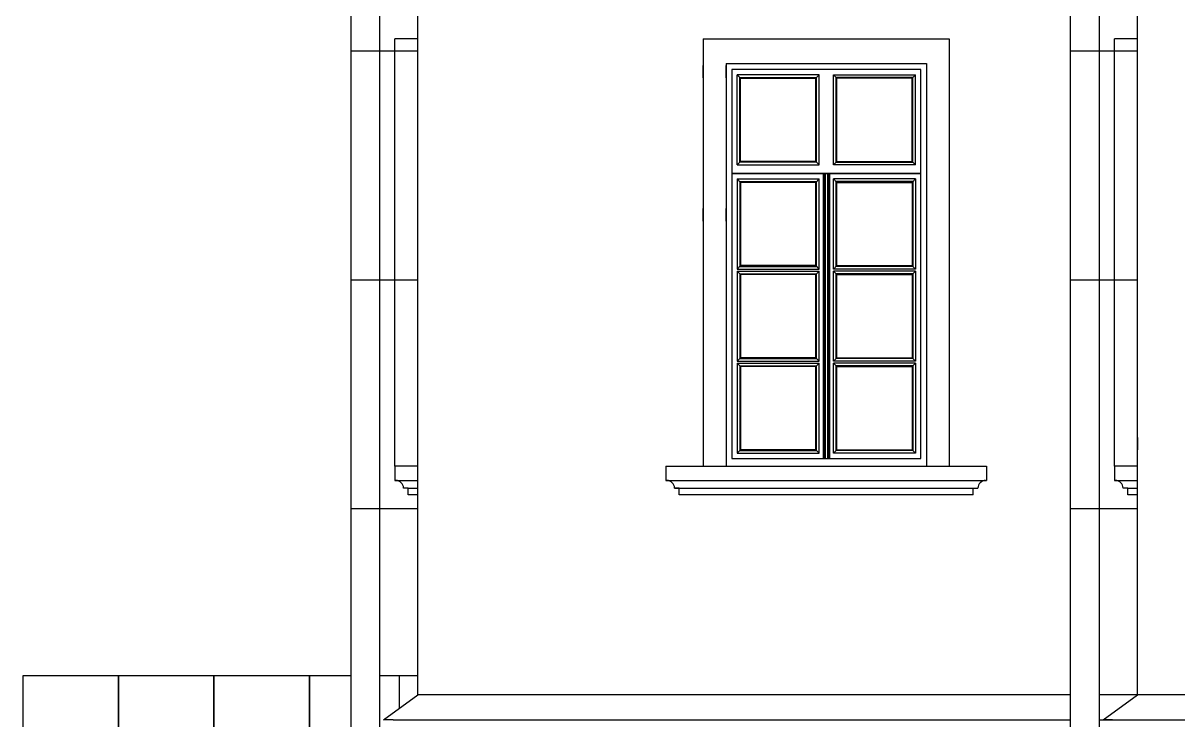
# Model space of a CAD drawing. Header units: millimetres. Extents: x 60 to 102290, y 34 to 65730.
# Drawn here: x 60132 to 66183, y 55442 to 59094 of the extents above; entities that cross this region are included whole.
import ezdxf

# ---------------------------------------------------------------- set-up
doc = ezdxf.new("R2010")
doc.units = ezdxf.units.MM

msp = doc.modelspace()

# ---------------------------------------------------------------- linework, layer by layer
at = {"ltscale": 100}
for p, q in [((62200.7, 55573), (62200.7, 59782)), ((65970.7, 55573), (65970.7, 59782)), ((62080.6, 56772), (62080.6, 59012)), ((62200.6, 59012), (62080.6, 59012)), ((63695.5, 59012), (63695.5, 56772)), ((63695.5, 59012), (64985.2, 59012)), ((64985.2, 59012), (64985.2, 56772)), ((65850.6, 56772), (65850.6, 59012)), ((65970.6, 59012), (65850.6, 59012)), ((61850.6, 58949.5), (62200.6, 58949.5)), ((65620.6, 58949.5), (65970.6, 58949.5)), ((63695.5, 58807), (63695.5, 58872)), ((63815.5, 58882), (63815.5, 56772)), ((63815.5, 58882), (64865.2, 58882)), ((63815.5, 58807), (63815.5, 58872)), ((64865.2, 58882), (64865.2, 56772)), ((63695.5, 58057), (63695.5, 58122)), ((63815.5, 58057), (63815.5, 58122)), ((61850.6, 57749.5), (62200.6, 57749.5)), ((65620.6, 57749.5), (65970.6, 57749.5)), ((65970.6, 56922), (65970.6, 56857)), ((62080.6, 56772), (62080.6, 56697)), ((62200.6, 56772), (62080.6, 56772)), ((63500.4, 56772), (65180.4, 56772)), ((63500.4, 56772), (63500.4, 56697)), ((63815.5, 56772), (64865.2, 56772)), ((65180.4, 56772), (65180.4, 56697)), ((65850.6, 56772), (65850.6, 56697)), ((65970.6, 56772), (65850.6, 56772)), ((62080.6, 56697), (62085.6, 56697)), ((62080.6, 56697), (62200.6, 56697)), ((63500.4, 56697), (65180.4, 56697)), ((65850.6, 56697), (65855.6, 56697)), ((65850.6, 56697), (65970.6, 56697)), ((62150.6, 56657), (62125.6, 56657)), ((62150.6, 56622), (62150.6, 56657)), ((63570.4, 56657), (63545.4, 56657)), ((63570.4, 56622), (63570.4, 56657)), ((65110.4, 56657), (65135.4, 56657)), ((65110.4, 56622), (65110.4, 56657)), ((65920.6, 56657), (65895.6, 56657)), ((65920.6, 56622), (65920.6, 56657)), ((62200.6, 56622), (62150.6, 56622)), ((65110.4, 56622), (63570.4, 56622)), ((65970.6, 56622), (65920.6, 56622)), ((61850.6, 56549.5), (62200.6, 56549.5)), ((65620.6, 56549.5), (65970.6, 56549.5)), ((60132.5, 55674.9), (60632.5, 55674.9)), ((60132.5, 54978.6), (60132.5, 55674.9)), ((60632.5, 55674.9), (61132.4, 55674.9)), ((60632.5, 54978.6), (60632.5, 55674.9)), ((60632.5, 55674.9), (60632.5, 54978.6)), ((61132.4, 55674.9), (61632.4, 55674.9)), ((61132.4, 54978.6), (61132.4, 55674.9)), ((61132.4, 55674.9), (61132.4, 54978.6)), ((61632.4, 54978.6), (61632.4, 55674.9)), ((61632.4, 55674.9), (61850.6, 55674.9)), ((61632.4, 55674.9), (61632.4, 54978.6)), ((62000.6, 55674.9), (62200.6, 55674.9)), ((62102.6, 55674.9), (62102.6, 55501.7)), ((62020.7, 55442), (62200.7, 55573)), ((65620.6, 55573), (62200.7, 55573)), ((68632.8, 55573), (65770.6, 55573)), ((65790.7, 55442), (65970.7, 55573)), ((62070.7, 55442), (62020.7, 55442)), ((62070.7, 55442), (62200.7, 55442)), ((62200.7, 55442), (65620.6, 55442)), ((65770.6, 55442), (68564.3, 55442)), ((65840.7, 55442), (65790.7, 55442)), ((65840.7, 55442), (65970.7, 55442))]:
    msp.add_line(p, q, dxfattribs=at)
at = {"ltscale": 4}
for p, q in [((64865.5, 58872), (64865.5, 58807)), ((64985.5, 58807), (64985.5, 58872)), ((64835.9, 58851.9), (63845.5, 58851.9)), ((63845.5, 58851.9), (63845.5, 56812)), ((63873.5, 58351.6), (63873.5, 58824)), ((64303.5, 58824), (63873.5, 58824)), ((63891.5, 58805.9), (63873.5, 58823.8)), ((63887.5, 58810), (64289.5, 58810)), ((63887.5, 58365.6), (63887.5, 58810)), ((64285.5, 58805.9), (64303.5, 58823.8)), ((64289.5, 58365.6), (64289.5, 58810)), ((64303.5, 58351.6), (64303.5, 58824)), ((64377.5, 58351.6), (64377.5, 58824)), ((64377.5, 58824), (64807.9, 58824)), ((64395.5, 58805.9), (64377.5, 58823.8)), ((64793.9, 58810), (64391.5, 58810)), ((64391.5, 58365.6), (64391.5, 58810)), ((64789.9, 58805.9), (64807.9, 58823.8)), ((64793.9, 58365.6), (64793.9, 58810)), ((64807.9, 58351.6), (64807.9, 58824)), ((64835.9, 56812), (64835.9, 58851.9)), ((63891.5, 58806), (64285.5, 58806)), ((63891.5, 58369.6), (63891.5, 58806)), ((64285.5, 58369.6), (64285.5, 58806)), ((64789.9, 58806), (64395.5, 58806)), ((64395.5, 58369.6), (64395.5, 58806)), ((64789.9, 58369.6), (64789.9, 58806)), ((63891.5, 58369.5), (63873.5, 58351.6)), ((63873.5, 58351.6), (64303.5, 58351.6)), ((64289.5, 58365.6), (63887.5, 58365.6)), ((64285.5, 58369.6), (63891.5, 58369.6)), ((64285.5, 58369.5), (64303.5, 58351.6)), ((64395.5, 58369.5), (64377.5, 58351.6)), ((64807.9, 58351.6), (64377.5, 58351.6)), ((64391.5, 58365.6), (64793.9, 58365.6)), ((64395.5, 58369.6), (64789.9, 58369.6)), ((64789.9, 58369.6), (64807.9, 58351.6)), ((63845.5, 58308.6), (64835.9, 58308.6)), ((63845.5, 58306.6), (64835.9, 58306.6)), ((63873.5, 58277.6), (63873.5, 57805)), ((63873.5, 58277.6), (64303.5, 58277.6)), ((63891.5, 58259.5), (63873.5, 58277.4)), ((64285.5, 58259.5), (64303.5, 58277.4)), ((64303.5, 57805), (64303.5, 58277.6)), ((64323.5, 58306.6), (64323.5, 56812)), ((64328.5, 58306.6), (64328.5, 56812)), ((64334.5, 58306.6), (64334.5, 56812)), ((64346.5, 58306.6), (64346.5, 56812)), ((64352.5, 58306.6), (64352.5, 56812)), ((64357.5, 58306.6), (64357.5, 56812)), ((64377.5, 57805), (64377.5, 58277.6)), ((64807.9, 58277.6), (64377.5, 58277.6)), ((64395.5, 58259.5), (64377.5, 58277.4)), ((64789.9, 58259.5), (64807.9, 58277.4)), ((64807.9, 58277.6), (64807.9, 57805)), ((63887.5, 58263.6), (63887.5, 57819)), ((63887.5, 58263.6), (64289.5, 58263.6)), ((63891.5, 58259.6), (63891.5, 57823)), ((64285.5, 58259.6), (63891.5, 58259.6)), ((64285.5, 57823), (64285.5, 58259.6)), ((64289.5, 57819), (64289.5, 58263.6)), ((64391.5, 57819), (64391.5, 58263.6)), ((64793.9, 58263.6), (64391.5, 58263.6)), ((64395.5, 57823), (64395.5, 58259.6)), ((64395.5, 58259.6), (64789.9, 58259.6)), ((64789.9, 58259.6), (64789.9, 57823)), ((64793.9, 58263.6), (64793.9, 57819)), ((63891.5, 57823), (63873.5, 57805)), ((63873.5, 57805), (64303.5, 57805)), ((63873.5, 57795), (64303.5, 57795)), ((63873.5, 57795), (63873.5, 57322.5)), ((63873.5, 57795), (64303.5, 57795)), ((63891.5, 57777), (63873.5, 57794.8)), ((63887.5, 57819), (64289.5, 57819)), ((63887.5, 57781), (63887.5, 57336.5)), ((63887.5, 57781), (64289.5, 57781)), ((64285.5, 57823), (63891.5, 57823)), ((64285.5, 57823), (64303.5, 57805)), ((64285.5, 57776.9), (64303.5, 57794.8)), ((64289.5, 57336.5), (64289.5, 57781)), ((64303.5, 57322.5), (64303.5, 57795)), ((64395.5, 57823), (64377.5, 57805)), ((64807.9, 57805), (64377.5, 57805)), ((64807.9, 57795), (64377.5, 57795)), ((64377.5, 57322.5), (64377.5, 57795)), ((64807.9, 57795), (64377.5, 57795)), ((64395.5, 57776.9), (64377.5, 57794.8)), ((64793.9, 57819), (64391.5, 57819)), ((64391.5, 57336.5), (64391.5, 57781)), ((64793.9, 57781), (64391.5, 57781)), ((64395.5, 57823), (64789.9, 57823)), ((64789.9, 57822.9), (64807.9, 57805)), ((64789.9, 57776.9), (64807.9, 57794.8)), ((64793.9, 57781), (64793.9, 57336.5)), ((64807.9, 57795), (64807.9, 57322.5)), ((63891.5, 57777), (63891.5, 57340.5)), ((64285.5, 57777), (63891.5, 57777)), ((64285.5, 57340.5), (64285.5, 57777)), ((64395.5, 57340.5), (64395.5, 57777)), ((64395.5, 57777), (64789.9, 57777)), ((64789.9, 57777), (64789.9, 57340.5)), ((63891.5, 57340.4), (63873.5, 57322.5)), ((63873.5, 57322.5), (64303.5, 57322.5)), ((63873.5, 57312.5), (64303.5, 57312.5)), ((63873.5, 57312.5), (63873.5, 56839.9)), ((63873.5, 57312.5), (64303.5, 57312.5)), ((63891.5, 57294.5), (63873.5, 57312.4)), ((63887.5, 57336.5), (64289.5, 57336.5)), ((63887.5, 57298.5), (63887.5, 56853.9)), ((63887.5, 57298.5), (64289.5, 57298.5)), ((64285.5, 57340.5), (63891.5, 57340.5)), ((64285.5, 57340.4), (64303.5, 57322.5)), ((64285.5, 57294.5), (64303.5, 57312.4)), ((64289.5, 56853.9), (64289.5, 57298.5)), ((64303.5, 56839.9), (64303.5, 57312.5)), ((64395.5, 57340.4), (64377.5, 57322.5)), ((64807.9, 57322.5), (64377.5, 57322.5)), ((64807.9, 57312.5), (64377.5, 57312.5)), ((64377.5, 56839.9), (64377.5, 57312.5)), ((64807.9, 57312.5), (64377.5, 57312.5)), ((64395.5, 57294.5), (64377.5, 57312.4)), ((64793.9, 57336.5), (64391.5, 57336.5)), ((64391.5, 56853.9), (64391.5, 57298.5)), ((64793.9, 57298.5), (64391.5, 57298.5)), ((64395.5, 57340.5), (64789.9, 57340.5)), ((64789.9, 57340.4), (64807.9, 57322.5)), ((64789.9, 57294.5), (64807.9, 57312.4)), ((64793.9, 57298.5), (64793.9, 56853.9)), ((64807.9, 57312.5), (64807.9, 56839.9)), ((63891.5, 57294.5), (63891.5, 56857.9)), ((64285.5, 57294.5), (63891.5, 57294.5)), ((64285.5, 56857.9), (64285.5, 57294.5)), ((64395.5, 56857.9), (64395.5, 57294.5)), ((64395.5, 57294.5), (64789.9, 57294.5)), ((64789.9, 57294.5), (64789.9, 56857.9)), ((63891.5, 56857.9), (63873.5, 56840)), ((63873.5, 56840), (64303.5, 56840)), ((63873.5, 56839.9), (64303.5, 56839.9)), ((63887.5, 56854), (64289.5, 56854)), ((63887.5, 56853.9), (64289.5, 56853.9)), ((63891.5, 56858), (64285.5, 56858)), ((64285.5, 56857.9), (63891.5, 56857.9)), ((64285.5, 56857.9), (64303.5, 56840)), ((64395.5, 56857.9), (64377.5, 56840)), ((64807.9, 56840), (64377.5, 56840)), ((64807.9, 56839.9), (64377.5, 56839.9)), ((64793.9, 56854), (64391.5, 56854)), ((64793.9, 56853.9), (64391.5, 56853.9)), ((64395.5, 56857.9), (64789.9, 56857.9)), ((64789.9, 56857.9), (64807.9, 56840)), ((63845.5, 56812), (64835.9, 56812)), ((62150.6, 56657), (62200.6, 56657)), ((63545.4, 56657), (65110.4, 56657)), ((65920.6, 56657), (65970.6, 56657))]:
    msp.add_line(p, q, dxfattribs=at)
at = {"ltscale": 100}
for points in [[(61762.2, 51839.4), (61850.6, 51888.6), (61850.6, 52250.5), (61850.6, 55665.1), (61850.6, 55665.1), (61850.6, 55665.1), (61850.6, 55665.1), (61850.6, 59651.9), (61352.7, 59923.4), (61352.7, 60058.6), (61237.7, 60198.6), (61237.7, 60297), (61617.7, 60297), (61617.7, 60198.6), (61502.7, 60058.6), (61502.7, 59984.6), (62000.6, 59713.1), (62000.6, 55622), (62000.6, 55622), (62000.6, 55622), (62000.6, 55622), (62000.6, 52225.9), (62000.6, 51759.2), (61754.2, 51622)], [(65532.2, 51839.4), (65620.6, 51888.6), (65620.6, 52250.5), (65620.6, 55665.1), (65620.6, 55665.1), (65620.6, 55665.1), (65620.6, 55665.1), (65620.6, 59651.9), (65122.7, 59923.4), (65122.7, 60058.6), (65007.7, 60198.6), (65007.7, 60297), (65387.7, 60297), (65387.7, 60198.6), (65272.7, 60058.6), (65272.7, 59984.6), (65770.6, 59713.1), (65770.6, 55622), (65770.6, 55622), (65770.6, 55622), (65770.6, 55622), (65770.6, 52225.9), (65770.6, 51759.2), (65524.2, 51622)]]:
    msp.add_lwpolyline(points, dxfattribs=at)
for centre, start, end in [((62085.6, 56657), 0, 90), ((63505.4, 56657), 0, 90), ((65175.4, 56657), 90, 180), ((65855.6, 56657), 0, 90)]:
    msp.add_arc(centre, 40, start, end, dxfattribs=at)

doc.saveas('drawing.dxf')
